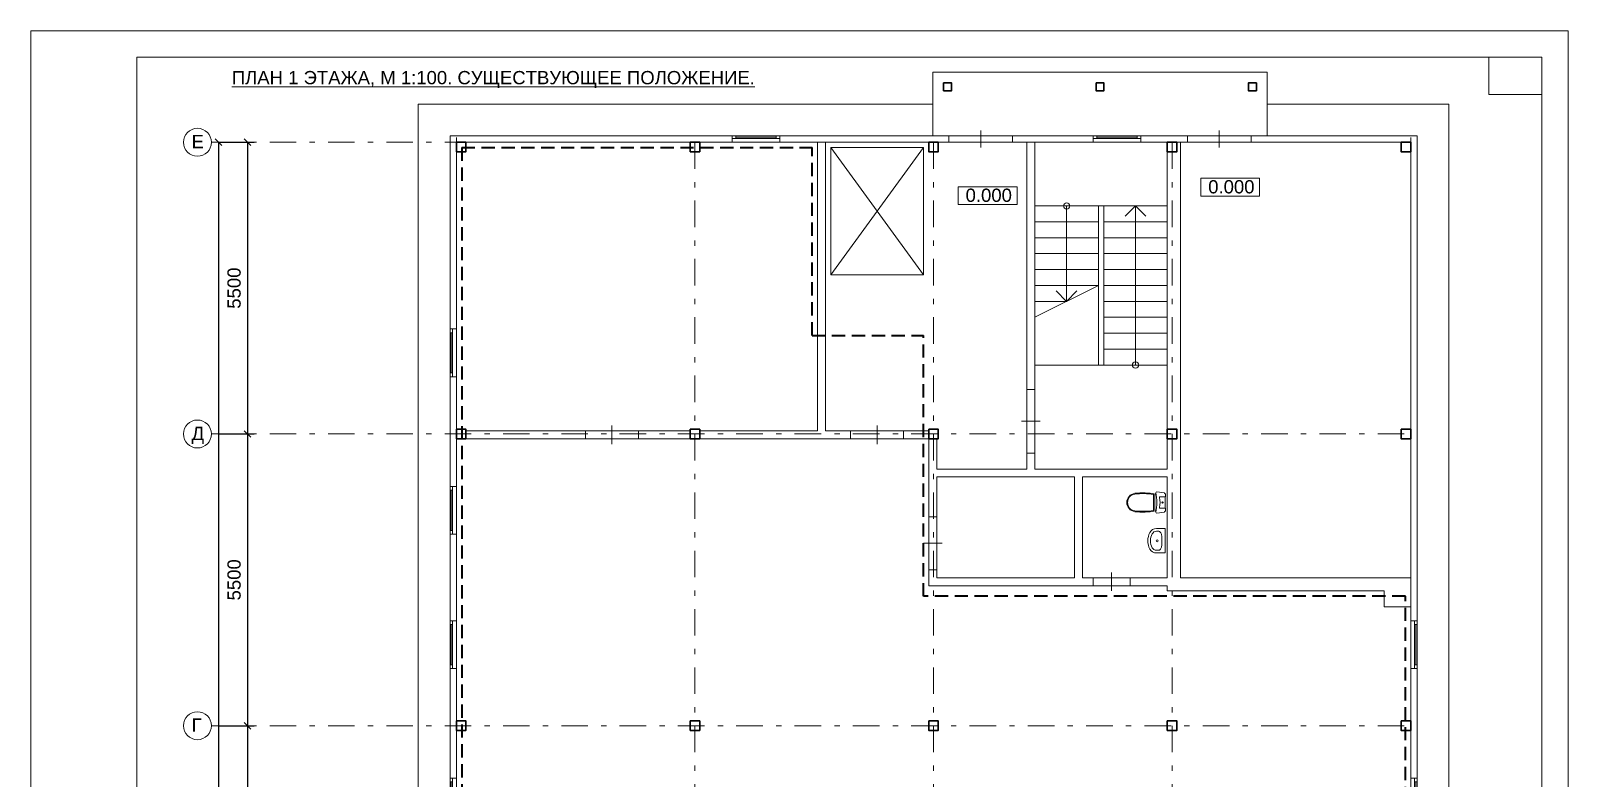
# Model space of a CAD drawing. Header units: metres. Extents: x 34 to 166, y -166 to -111.
# Drawn here: x 33.87 to 62.87, y -134.09 to -119.99 of the extents above; entities that cross this region are included whole.
import ezdxf
from ezdxf.enums import TextEntityAlignment as Align

# ---------------------------------------------------------------- set-up
doc = ezdxf.new("R2010")
doc.units = ezdxf.units.M
doc.header["$MEASUREMENT"] = 0
doc.linetypes.add('( Dashdot )', pattern=[1.001, 0.5, -0.25, 0.001, -0.25])
doc.linetypes.add('( Hidden )', pattern=[0.375, 0.25, -0.125])
doc.styles.get("Standard").update_dxf_attribs({"font": 'times.ttf'})
doc.styles.add('Style-Arial', font='arial.ttf')
doc.dimstyles.get("Standard").update_dxf_attribs({"dimtxt": 0.18, "dimasz": 0.18, "dimexe": 0.18, "dimexo": 0.0625, "dimgap": 0.09, "dimtad": 0, "dimtih": 1, "dimtoh": 1, "dimdec": 4, "dimzin": 0, "dimdsep": 46, "dimtxsty": 'Standard', "dimcen": 0.09, "dimadec": 0, "dimazin": 0, "dimtfac": 1, "dimtdec": 4, "dimtofl": 0, "dimtmove": 0, "dimatfit": 3, "dimfxl": 1, "dimtolj": 1, "dimtzin": 0, "dimarcsym": 0})

# ---------------------------------------------------------------- blocks, each defined once
blk = doc.blocks.new('*U9')
at = {"color": 7, "linetype": 'Continuous', "lineweight": 13, "flags": 128}
for points in [[(0.025, 0.45), (0.025, 0.38), (-0.025, 0.38), (-0.025, 0.45), (0.025, 0.45)], [(0.025, -0.38), (0.025, -0.45), (-0.025, -0.45), (-0.025, -0.38), (0.025, -0.38)]]:
    blk.add_lwpolyline(points, close=True, dxfattribs=at)
at = {"color": 7, "linetype": 'Continuous', "lineweight": 0, "flags": 128}
blk.add_lwpolyline([(0, -0.38), (0, 0.38), (-0.025, 0.38), (-0.025, -0.38), (0, -0.38)], close=True, dxfattribs=at)
blk = doc.blocks.new('*U216')
at = {"color": 7, "linetype": 'Continuous', "lineweight": 13}
for p, q in [((-12.487, 20.002), (14.013, 20.002)), ((-12.487, 20.002), (-12.487, -19.998)), ((13.013, 20.002), (13.013, 19.302)), ((14.013, 20.002), (14.013, -19.998)), ((13.013, 19.302), (14.013, 19.302))]:
    blk.add_line(p, q, dxfattribs=at)
at = {"color": 7, "linetype": 'Continuous', "lineweight": 0, "flags": 128}
blk.add_lwpolyline([(14.513, 20.502), (-14.487, 20.502), (-14.487, -20.498), (14.513, -20.498), (14.513, 20.502)], close=True, dxfattribs=at)
blk = doc.blocks.new('SINK10')
at = {"color": 252, "linetype": 'Continuous', "lineweight": 13}
for p, q in [((-23, 0), (-23, -16.8)), ((23, 0), (-23, 0)), ((23, 0), (23, -16.8)), ((-17.9, -12.3), (-18, -13.4)), ((-18, -13.4), (-18, -16.8)), ((-17.5, -11.2), (-17.9, -12.3)), ((-16.8, -10.1), (-17.5, -11.2)), ((-15.9, -9.2), (-16.8, -10.1)), ((-14.8, -8.3), (-15.9, -9.2)), ((-13.6, -7.7), (-14.8, -8.3)), ((-12.2, -7.2), (-13.6, -7.7)), ((-10.7, -6.9), (-12.2, -7.2)), ((-9.1, -6.8), (-10.7, -6.9)), ((-9.1, -6.8), (-9.1, -6.8)), ((9.1, -6.8), (-9.1, -6.8)), ((9.1, -6.8), (9.1, -6.8)), ((10.7, -6.9), (9.1, -6.8)), ((12.2, -7.2), (10.7, -6.9)), ((13.6, -7.7), (12.2, -7.2)), ((14.8, -8.3), (13.6, -7.7)), ((15.9, -9.2), (14.8, -8.3)), ((16.8, -10.1), (15.9, -9.2)), ((17.5, -11.2), (16.8, -10.1)), ((17.9, -12.3), (17.5, -11.2)), ((18, -13.4), (17.9, -12.3)), ((18, -13.4), (18, -16.8))]:
    blk.add_line(p, q, dxfattribs=at)
for centre, radius, start, end in [((-9.1, -16.8), 13.9, 180, 241.5254), ((-9.1, -16.8), 8.89, 180, 241.5254), ((0, 0), 28, 241.5254, 298.4746), ((0, -15.2), 1.75, 0, 360), ((9.1, -16.8), 8.89, 298.4746, 360), ((9.1, -16.8), 13.9, 298.4746, 360), ((0, 0), 33, 241.5254, 298.4746)]:
    blk.add_arc(centre, radius, start, end, dxfattribs=at)
blk = doc.blocks.new('ун2')
at = {"color": 252, "linetype": 'Continuous', "lineweight": 13}
for p, q in [((-0.131, -0.114), (-0.131, 0.006)), ((0.131, -0.114), (0.131, 0.006)), ((-0.25, -0.194), (-0.229, -0.012)), ((0, -0.266), (-0.184, -0.266)), ((0, -0.235), (-0.168, -0.235)), ((0, -0.235), (0.168, -0.235)), ((0, -0.266), (0.184, -0.266)), ((0.25, -0.194), (0.229, -0.012))]:
    blk.add_line(p, q, dxfattribs=at)
at = {"color": 252, "linetype": 'Continuous', "lineweight": 13, "extrusion": (0, 0, -1)}
blk.add_circle((0, -0.058), 0.0157, dxfattribs=at)
at = {"color": 252, "linetype": 'Continuous', "lineweight": 13}
for centre, radius, start, end in [((-0.225, 0.014), 0.0259, 262.0147, 1.5137), ((0, 1.373), 1.373, 261.6431, 278.3569), ((0.225, 0.014), 0.0258, 178.1572, 278.1058), ((-0.226, -0.192), 0.0242, 185.3126, 270.5398), ((0, -1.267), 1.076, 77.8721, 102.1279), ((1.292, -0.524), 1.518, 168.8327, 186.9654), ((-0.169, -0.152), 0.0829, 229.7034, 270.7895), ((1.29, -0.524), 1.497, 170.087, 187.0749), ((-0.115, -0.115), 0.0166, 175.2998, 270.088), ((0, -0.594), 0.477, 76.0614, 103.9386), ((0.115, -0.115), 0.0166, 269.912, 4.7002), ((0.169, -0.152), 0.0829, 269.2105, 310.2966), ((-1.29, -0.524), 1.497, 352.9251, 9.913), ((-1.292, -0.524), 1.518, 353.0346, 11.1673), ((0.226, -0.192), 0.0242, 269.4602, 354.6874), ((0, -0.679), 0.217, 187.7539, 269.9084), ((0, -0.679), 0.198, 188.5249, 269.9084), ((0, -0.679), 0.198, 270.0916, 351.4751), ((0, -0.679), 0.217, 270.0916, 352.2461)]:
    blk.add_arc(centre, radius, start, end, dxfattribs=at)
blk = doc.blocks.new('_Oblique')
at = {"color": 0, "linetype": 'ByBlock', "lineweight": -2}
blk.add_line((0.5, 0.5), (-0.5, -0.5), dxfattribs=at)
blk = doc.blocks.new('*D222')
at = {"color": 0, "linetype": 'Continuous', "lineweight": -2, "transparency": 16777216}
for p, q in [((37.4, -122.096), (37.535, -122.096)), ((37.41, -122.096), (37.41, -149.596)), ((37.4, -149.596), (37.535, -149.596))]:
    blk.add_line(p, q, dxfattribs=at)
at = {"layer": 'Defpoints', "color": 0, "linetype": 'Continuous', "lineweight": 30, "transparency": 16777216}
for p in [(37.275, -122.096), (37.275, -149.596), (37.41, -149.596)]:
    blk.add_point(p, dxfattribs=at)
at = {"color": 0, "linetype": 'Continuous', "lineweight": -2, "transparency": 16777216, "xscale": 0.125, "yscale": 0.125, "zscale": 0.125}
for p, rotation in [((37.41, -122.096), 90), ((37.41, -149.596), 270)]:
    blk.add_blockref('_Oblique', p, dxfattribs=dict(at, rotation=rotation))
at = {"color": 0, "linetype": 'Continuous', "lineweight": 0, "transparency": 16777216, "insert": (37.157, -135.846), "char_height": 0.25, "attachment_point": 5, "rotation": 90, "style": 'Style-Arial'}
blk.add_mtext('\\A1;27500', dxfattribs=at)
blk = doc.blocks.new('*D227')
at = {"color": 0, "linetype": 'Continuous', "lineweight": -2, "transparency": 16777216}
for p, q in [((37.4, -122.096), (38.08, -122.096)), ((37.955, -122.096), (37.955, -127.596)), ((37.4, -127.596), (38.08, -127.596))]:
    blk.add_line(p, q, dxfattribs=at)
at = {"layer": 'Defpoints', "color": 0, "linetype": 'Continuous', "lineweight": 30, "transparency": 16777216}
for p in [(37.275, -122.096), (37.275, -127.596), (37.955, -127.596)]:
    blk.add_point(p, dxfattribs=at)
at = {"color": 0, "linetype": 'Continuous', "lineweight": -2, "transparency": 16777216, "xscale": 0.125, "yscale": 0.125, "zscale": 0.125}
for p, rotation in [((37.955, -122.096), 90), ((37.955, -127.596), 270)]:
    blk.add_blockref('_Oblique', p, dxfattribs=dict(at, rotation=rotation))
at = {"color": 0, "linetype": 'Continuous', "lineweight": 0, "transparency": 16777216, "insert": (37.703, -124.846), "char_height": 0.25, "attachment_point": 5, "rotation": 90, "style": 'Style-Arial'}
blk.add_mtext('\\A1;5500', dxfattribs=at)
blk = doc.blocks.new('*D223')
at = {"color": 0, "linetype": 'Continuous', "lineweight": -2, "transparency": 16777216}
for p, q in [((37.4, -127.596), (38.08, -127.596)), ((37.955, -127.596), (37.955, -133.096)), ((37.4, -133.096), (38.08, -133.096))]:
    blk.add_line(p, q, dxfattribs=at)
at = {"layer": 'Defpoints', "color": 0, "linetype": 'Continuous', "lineweight": 30, "transparency": 16777216}
for p in [(37.275, -127.596), (37.275, -133.096), (37.955, -133.096)]:
    blk.add_point(p, dxfattribs=at)
at = {"color": 0, "linetype": 'Continuous', "lineweight": -2, "transparency": 16777216, "xscale": 0.125, "yscale": 0.125, "zscale": 0.125}
for p, rotation in [((37.955, -127.596), 90), ((37.955, -133.096), 270)]:
    blk.add_blockref('_Oblique', p, dxfattribs=dict(at, rotation=rotation))
at = {"color": 0, "linetype": 'Continuous', "lineweight": 0, "transparency": 16777216, "insert": (37.703, -130.346), "char_height": 0.25, "attachment_point": 5, "rotation": 90, "style": 'Style-Arial'}
blk.add_mtext('\\A1;5500', dxfattribs=at)
blk = doc.blocks.new('*D224')
at = {"color": 0, "linetype": 'Continuous', "lineweight": -2, "transparency": 16777216}
for p, q in [((37.4, -133.096), (38.08, -133.096)), ((37.955, -133.096), (37.955, -138.596)), ((37.4, -138.596), (38.08, -138.596))]:
    blk.add_line(p, q, dxfattribs=at)
at = {"layer": 'Defpoints', "color": 0, "linetype": 'Continuous', "lineweight": 30, "transparency": 16777216}
for p in [(37.275, -133.096), (37.275, -138.596), (37.955, -138.596)]:
    blk.add_point(p, dxfattribs=at)
at = {"color": 0, "linetype": 'Continuous', "lineweight": -2, "transparency": 16777216, "xscale": 0.125, "yscale": 0.125, "zscale": 0.125}
for p, rotation in [((37.955, -133.096), 90), ((37.955, -138.596), 270)]:
    blk.add_blockref('_Oblique', p, dxfattribs=dict(at, rotation=rotation))
at = {"color": 0, "linetype": 'Continuous', "lineweight": 0, "transparency": 16777216, "insert": (37.703, -135.846), "char_height": 0.25, "attachment_point": 5, "rotation": 90, "style": 'Style-Arial'}
blk.add_mtext('\\A1;5500', dxfattribs=at)

msp = doc.modelspace()

# ---------------------------------------------------------------- linework, layer by layer
at = {"color": 7, "linetype": 'Continuous', "lineweight": 0}
for p, q in [((41.17467217, -121.37613779), (50.88467217, -121.37613779)), ((41.17467217, -121.37613779), (41.17467217, -136.78613779)), ((57.18467217, -121.37613779), (60.61467217, -121.37613779)), ((60.61467217, -150.31613779), (60.61467217, -121.37613779)), ((51.78467217, -121.87613779), (51.78467217, -122.19613779)), ((56.28467217, -121.87613779), (56.28467217, -122.19613779)), ((48.95467217, -122.19613779), (50.70467217, -124.59613779)), ((48.95467217, -124.59613779), (50.70467217, -122.19613779)), ((53.40467217, -123.29613779), (53.40467217, -125.09613779)), ((54.50856502, -123.49224494), (54.70467217, -123.29613779)), ((54.70467217, -126.29613779), (54.70467217, -123.29613779)), ((54.90077932, -123.49224494), (54.70467217, -123.29613779)), ((52.80467217, -123.59613779), (54.00467217, -123.59613779)), ((54.10467217, -123.59613779), (55.30467217, -123.59613779)), ((52.80467217, -123.89613779), (54.00467217, -123.89613779)), ((54.10467217, -123.89613779), (55.30467217, -123.89613779)), ((52.80467217, -124.19613779), (54.00467217, -124.19613779)), ((54.10467217, -124.19613779), (55.30467217, -124.19613779)), ((52.80467217, -124.49613779), (54.00467217, -124.49613779)), ((54.10467217, -124.49613779), (55.30467217, -124.49613779)), ((52.80467217, -124.79613779), (54.00467217, -124.79613779)), ((52.80467217, -125.39613779), (54.00467217, -124.79613779)), ((53.20856502, -124.90003063), (53.40467217, -125.09613779)), ((53.60077932, -124.90003063), (53.40467217, -125.09613779)), ((54.10467217, -124.79613779), (55.30467217, -124.79613779)), ((52.80467217, -125.09613779), (53.40467217, -125.09613779)), ((54.10467217, -125.09613779), (55.30467217, -125.09613779)), ((54.10467217, -125.39613779), (55.30467217, -125.39613779)), ((54.10467217, -125.69613779), (55.30467217, -125.69613779)), ((54.10467217, -125.99613779), (55.30467217, -125.99613779)), ((44.82967217, -127.43613779), (44.82967217, -127.78613779)), ((49.82967217, -127.43613779), (49.82967217, -127.78613779)), ((52.55467217, -127.35613779), (52.90467217, -127.35613779)), ((50.70467217, -129.65613779), (51.05467217, -129.65613779)), ((54.25467217, -130.20613779), (54.25467217, -130.55613779))]:
    msp.add_line(p, q, dxfattribs=at)
at = {"color": 7, "linetype": 'Continuous', "lineweight": 13}
for p, q in [((41.77467217, -121.97613779), (47.09467217, -121.97613779)), ((41.77467217, -121.97613779), (41.77467217, -125.61613779)), ((47.09467217, -122.09613779), (47.09467217, -121.97613779)), ((47.99467217, -122.09613779), (47.99467217, -121.97613779)), ((47.99467217, -121.97613779), (51.18467217, -121.97613779)), ((51.18467217, -122.09613779), (51.18467217, -121.97613779)), ((52.38467217, -122.09613779), (52.38467217, -121.97613779)), ((52.38467217, -121.97613779), (53.90467217, -121.97613779)), ((53.90467217, -122.09613779), (53.90467217, -121.97613779)), ((54.80467217, -122.09613779), (54.80467217, -121.97613779)), ((54.80467217, -121.97613779), (55.68467217, -121.97613779)), ((55.68467217, -122.09613779), (55.68467217, -121.97613779)), ((56.88467217, -122.09613779), (56.88467217, -121.97613779)), ((56.88467217, -121.97613779), (60.01467217, -121.97613779)), ((60.01467217, -131.11613779), (60.01467217, -121.97613779)), ((41.89467217, -122.09613779), (47.09467217, -122.09613779)), ((41.89467217, -122.09613779), (41.89467217, -125.61613779)), ((47.99467217, -122.09613779), (51.18467217, -122.09613779)), ((48.70467217, -127.53613779), (48.70467217, -122.09613779)), ((48.85467217, -127.53613779), (48.85467217, -122.09613779)), ((52.38467217, -122.09613779), (53.90467217, -122.09613779)), ((52.65467217, -126.75613779), (52.65467217, -122.09613779)), ((52.80467217, -126.75613779), (52.80467217, -122.09613779)), ((54.80467217, -122.09613779), (55.68467217, -122.09613779)), ((55.30467217, -127.50613779), (55.30467217, -122.27613779)), ((55.55467217, -122.09613779), (55.55467217, -130.30613779)), ((56.88467217, -122.09613779), (59.89467217, -122.09613779)), ((59.89467217, -131.11613779), (59.89467217, -122.09613779)), ((52.80467217, -123.29613779), (55.30467217, -123.29613779)), ((54.00467217, -126.29613779), (54.00467217, -123.29613779)), ((54.10467217, -126.29613779), (54.10467217, -123.29613779)), ((41.89467217, -125.61613779), (41.77467217, -125.61613779)), ((52.80467217, -126.29613779), (55.30467217, -126.29613779)), ((41.89467217, -126.51613779), (41.77467217, -126.51613779)), ((41.77467217, -126.51613779), (41.77467217, -128.58613779)), ((41.89467217, -126.51613779), (41.89467217, -128.58613779)), ((52.80467217, -126.75613779), (52.65467217, -126.75613779)), ((42.07467217, -127.53613779), (44.32967217, -127.53613779)), ((44.32967217, -127.53613779), (44.32967217, -127.68613779)), ((45.32967217, -127.53613779), (45.32967217, -127.68613779)), ((45.32967217, -127.53613779), (46.30467217, -127.53613779)), ((46.48467217, -127.53613779), (48.70467217, -127.53613779)), ((48.85467217, -127.53613779), (49.32967217, -127.53613779)), ((49.32967217, -127.53613779), (49.32967217, -127.68613779)), ((50.32967217, -127.53613779), (50.32967217, -127.68613779)), ((50.32967217, -127.53613779), (50.80467217, -127.53613779)), ((42.07467217, -127.68613779), (44.32967217, -127.68613779)), ((45.32967217, -127.68613779), (46.30467217, -127.68613779)), ((46.48467217, -127.68613779), (49.32967217, -127.68613779)), ((50.32967217, -127.68613779), (50.80467217, -127.68613779)), ((50.80467217, -129.15613779), (50.80467217, -127.68613779)), ((50.95467217, -128.25613779), (50.95467217, -127.68613779)), ((55.30467217, -127.68613779), (55.30467217, -128.25613779)), ((52.65467217, -128.25613779), (52.65467217, -127.95613779)), ((52.80467217, -127.95613779), (52.65467217, -127.95613779)), ((52.80467217, -128.25613779), (52.80467217, -127.95613779)), ((52.65467217, -128.25613779), (50.95467217, -128.25613779)), ((53.55467217, -128.40613779), (50.95467217, -128.40613779)), ((50.95467217, -129.15613779), (50.95467217, -128.40613779)), ((55.30467217, -128.25613779), (52.80467217, -128.25613779)), ((53.55467217, -130.30613779), (53.55467217, -128.40613779)), ((53.70467217, -130.30613779), (53.70467217, -128.40613779)), ((55.30467217, -128.40613779), (53.70467217, -128.40613779)), ((55.30467217, -128.40613779), (55.30467217, -130.30613779)), ((41.89467217, -128.58613779), (41.77467217, -128.58613779)), ((50.95467217, -129.15613779), (50.80467217, -129.15613779)), ((41.89467217, -129.48613779), (41.77467217, -129.48613779)), ((41.77467217, -131.11613779), (41.77467217, -129.48613779)), ((41.89467217, -131.11613779), (41.89467217, -129.48613779)), ((50.80467217, -130.45613779), (50.80467217, -130.15613779)), ((50.95467217, -130.15613779), (50.80467217, -130.15613779)), ((50.95467217, -130.30613779), (50.95467217, -130.15613779)), ((53.90467217, -130.45613779), (50.80467217, -130.45613779)), ((53.55467217, -130.30613779), (50.95467217, -130.30613779)), ((53.90467217, -130.30613779), (53.70467217, -130.30613779)), ((53.90467217, -130.45613779), (53.90467217, -130.30613779)), ((54.60467217, -130.45613779), (54.60467217, -130.30613779)), ((55.30467217, -130.30613779), (54.60467217, -130.30613779)), ((55.30467217, -130.45613779), (54.60467217, -130.45613779)), ((55.30467217, -130.45613779), (55.30467217, -130.55613779)), ((59.89467217, -130.30613779), (55.55467217, -130.30613779)), ((59.39467217, -130.55613779), (55.30467217, -130.55613779)), ((59.39467217, -130.85613779), (59.39467217, -130.55613779)), ((59.89467217, -130.85613779), (59.39467217, -130.85613779)), ((41.89467217, -131.11613779), (41.77467217, -131.11613779)), ((59.89467217, -131.11613779), (60.01467217, -131.11613779)), ((41.89467217, -132.01613779), (41.77467217, -132.01613779)), ((41.77467217, -132.01613779), (41.77467217, -134.08613779)), ((41.89467217, -132.01613779), (41.89467217, -134.08613779)), ((59.89467217, -134.08613779), (59.89467217, -132.01613779)), ((59.89467217, -132.01613779), (60.01467217, -132.01613779)), ((60.01467217, -134.08613779), (60.01467217, -132.01613779)), ((41.89467217, -134.08613779), (41.77467217, -134.08613779)), ((59.89467217, -134.08613779), (60.01467217, -134.08613779))]:
    msp.add_line(p, q, dxfattribs=at)
at = {"color": 1, "linetype": '( Dashdot )', "lineweight": 0}
for p, q in [((41.89467217, -122.00613779), (41.89467217, -154.21613779)), ((59.89467217, -122.00613779), (59.89467217, -154.21613779)), ((37.27467217, -122.09613779), (59.89467217, -122.09613779)), ((46.39467217, -122.09613779), (46.39467217, -154.21613779)), ((50.89467217, -122.09613779), (50.89467217, -154.21613779)), ((55.39467217, -122.09613779), (55.39467217, -154.21613779)), ((37.27467217, -127.59613779), (59.89467217, -127.59613779)), ((37.27467217, -133.09613779), (59.89467217, -133.09613779))]:
    msp.add_line(p, q, dxfattribs=at)
at = {"color": 30, "linetype": '( Hidden )', "lineweight": 40}
for p, q in [((41.99467217, -122.19613779), (41.99467217, -141.78613779)), ((41.99467217, -122.19613779), (48.60467217, -122.19613779)), ((48.60467217, -125.73613779), (48.60467217, -122.19613779)), ((48.60467217, -125.73613779), (50.70467217, -125.73613779)), ((50.70467217, -130.65613779), (50.70467217, -125.73613779)), ((59.79467217, -130.65613779), (50.70467217, -130.65613779)), ((59.79467217, -149.49613779), (59.79467217, -130.65613779))]:
    msp.add_line(p, q, dxfattribs=at)
at = {"color": 7, "linetype": 'Continuous', "lineweight": 13, "flags": 128}
msp.add_lwpolyline([(50.88467217, -121.97613779), (50.88467217, -120.77613779), (57.18467217, -120.77613779), (57.18467217, -121.97613779)], dxfattribs=at)
at = {"color": 7, "linetype": 'Continuous', "lineweight": 30, "flags": 128}
for points in [[(51.08467217, -120.97613779), (51.23467217, -120.97613779), (51.23467217, -121.12613779), (51.08467217, -121.12613779), (51.08467217, -120.97613779)], [(53.95967217, -120.97613779), (54.10967217, -120.97613779), (54.10967217, -121.12613779), (53.95967217, -121.12613779), (53.95967217, -120.97613779)], [(56.98467217, -120.97613779), (56.83467217, -120.97613779), (56.83467217, -121.12613779), (56.98467217, -121.12613779), (56.98467217, -120.97613779)]]:
    msp.add_lwpolyline(points, close=True, dxfattribs=at)
at = {"color": 7, "linetype": 'Continuous', "lineweight": 0, "flags": 128}
for points in [[(47.09467217, -122.09613779), (47.09467217, -121.97613779), (47.99467217, -121.97613779), (47.99467217, -122.09613779), (47.09467217, -122.09613779)], [(51.18467217, -121.97613779), (52.38467217, -121.97613779), (52.38467217, -122.09613779), (51.18467217, -122.09613779), (51.18467217, -121.97613779)], [(53.90467217, -122.09613779), (53.90467217, -121.97613779), (54.80467217, -121.97613779), (54.80467217, -122.09613779), (53.90467217, -122.09613779)], [(55.68467217, -121.97613779), (56.88467217, -121.97613779), (56.88467217, -122.09613779), (55.68467217, -122.09613779), (55.68467217, -121.97613779)], [(41.89467217, -125.61613779), (41.77467217, -125.61613779), (41.77467217, -126.51613779), (41.89467217, -126.51613779), (41.89467217, -125.61613779)], [(52.65467217, -126.75613779), (52.65467217, -127.95613779), (52.80467217, -127.95613779), (52.80467217, -126.75613779), (52.65467217, -126.75613779)], [(44.32967217, -127.53613779), (45.32967217, -127.53613779), (45.32967217, -127.68613779), (44.32967217, -127.68613779), (44.32967217, -127.53613779)], [(49.32967217, -127.53613779), (50.32967217, -127.53613779), (50.32967217, -127.68613779), (49.32967217, -127.68613779), (49.32967217, -127.53613779)], [(41.89467217, -128.58613779), (41.77467217, -128.58613779), (41.77467217, -129.48613779), (41.89467217, -129.48613779), (41.89467217, -128.58613779)], [(50.80467217, -129.15613779), (50.80467217, -130.15613779), (50.95467217, -130.15613779), (50.95467217, -129.15613779), (50.80467217, -129.15613779)], [(53.90467217, -130.30613779), (54.60467217, -130.30613779), (54.60467217, -130.45613779), (53.90467217, -130.45613779), (53.90467217, -130.30613779)], [(41.89467217, -131.11613779), (41.77467217, -131.11613779), (41.77467217, -132.01613779), (41.89467217, -132.01613779), (41.89467217, -131.11613779)], [(59.89467217, -131.11613779), (60.01467217, -131.11613779), (60.01467217, -132.01613779), (59.89467217, -132.01613779), (59.89467217, -131.11613779)], [(41.89467217, -134.08613779), (41.77467217, -134.08613779), (41.77467217, -134.98613779), (41.89467217, -134.98613779), (41.89467217, -134.08613779)], [(59.89467217, -134.08613779), (60.01467217, -134.08613779), (60.01467217, -134.98613779), (59.89467217, -134.98613779), (59.89467217, -134.08613779)]]:
    msp.add_lwpolyline(points, close=True, dxfattribs=at)
at = {"lineweight": 30, "flags": 128}
for points in [[(41.89467217, -122.09613779), (42.07467217, -122.09613779), (42.07467217, -122.27613779), (41.89467217, -122.27613779), (41.89467217, -122.09613779)], [(46.30467217, -122.09613779), (46.48467217, -122.09613779), (46.48467217, -122.27613779), (46.30467217, -122.27613779), (46.30467217, -122.09613779)], [(50.80467217, -122.09613779), (50.98467217, -122.09613779), (50.98467217, -122.27613779), (50.80467217, -122.27613779), (50.80467217, -122.09613779)], [(55.30467217, -122.09613779), (55.48467217, -122.09613779), (55.48467217, -122.27613779), (55.30467217, -122.27613779), (55.30467217, -122.09613779)], [(59.71467217, -122.09613779), (59.89467217, -122.09613779), (59.89467217, -122.27613779), (59.71467217, -122.27613779), (59.71467217, -122.09613779)], [(41.89467217, -127.50613779), (42.07467217, -127.50613779), (42.07467217, -127.68613779), (41.89467217, -127.68613779), (41.89467217, -127.50613779)], [(46.30467217, -127.50613779), (46.48467217, -127.50613779), (46.48467217, -127.68613779), (46.30467217, -127.68613779), (46.30467217, -127.50613779)], [(50.80467217, -127.50613779), (50.98467217, -127.50613779), (50.98467217, -127.68613779), (50.80467217, -127.68613779), (50.80467217, -127.50613779)], [(55.30467217, -127.50613779), (55.48467217, -127.50613779), (55.48467217, -127.68613779), (55.30467217, -127.68613779), (55.30467217, -127.50613779)], [(59.71467217, -127.50613779), (59.89467217, -127.50613779), (59.89467217, -127.68613779), (59.71467217, -127.68613779), (59.71467217, -127.50613779)], [(41.89467217, -133.00613779), (42.07467217, -133.00613779), (42.07467217, -133.18613779), (41.89467217, -133.18613779), (41.89467217, -133.00613779)], [(46.30467217, -133.00613779), (46.48467217, -133.00613779), (46.48467217, -133.18613779), (46.30467217, -133.18613779), (46.30467217, -133.00613779)], [(50.80467217, -133.00613779), (50.98467217, -133.00613779), (50.98467217, -133.18613779), (50.80467217, -133.18613779), (50.80467217, -133.00613779)], [(55.30467217, -133.00613779), (55.48467217, -133.00613779), (55.48467217, -133.18613779), (55.30467217, -133.18613779), (55.30467217, -133.00613779)], [(59.71467217, -133.00613779), (59.89467217, -133.00613779), (59.89467217, -133.18613779), (59.71467217, -133.18613779), (59.71467217, -133.00613779)]]:
    msp.add_lwpolyline(points, close=True, dxfattribs=at)
at = {"color": 7, "linetype": 'Continuous', "lineweight": 13, "flags": 128}
for points in [[(48.95467217, -122.19613779), (48.95467217, -124.59613779), (50.70467217, -124.59613779), (50.70467217, -122.19613779), (48.95467217, -122.19613779)], [(51.35932255, -122.93350957), (52.46997675, -122.93350957), (52.46997675, -123.26912015), (51.35932255, -123.26912015), (51.35932255, -122.93350957)], [(55.93525179, -122.77373239), (57.04590599, -122.77373239), (57.04590599, -123.10934297), (55.93525179, -123.10934297), (55.93525179, -122.77373239)]]:
    msp.add_lwpolyline(points, close=True, dxfattribs=at)
at = {"color": 7, "linetype": 'Continuous', "lineweight": 13}
for centre in [(37.01131673, -122.09613779), (37.01131673, -127.59613779), (37.01131673, -133.09613779)]:
    msp.add_circle(centre, 0.26335544, dxfattribs=at)
at = {"color": 7, "linetype": 'Continuous', "lineweight": 0}
for centre in [(53.40467217, -123.29613779), (54.70467217, -126.29613779)]:
    msp.add_circle(centre, 0.05969578, dxfattribs=at)

# ---------------------------------------------------------------- block references
at = {"color": 7, "linetype": 'Continuous', "lineweight": 13}
for name, p in [('*U216', (48.35389708, -140.49590205)), ('*U9', (59.98970899, -131.56609694)), ('*U9', (59.98970899, -134.53609694))]:
    msp.add_blockref(name, p, dxfattribs=at)
for p, rotation in [((47.54463132, -122.00110097), 89.99999999999999), ((54.35463132, -122.00110097), 90)]:
    msp.add_blockref('*U9', p, dxfattribs=dict(at, rotation=rotation))
at = {"color": 7, "linetype": 'Continuous', "lineweight": 13, "extrusion": (0, 0, -1)}
for p in [(-41.79963535, -126.06609694), (-41.79963535, -129.03609694), (-41.79963535, -131.56609694), (-41.79963535, -134.53609694)]:
    msp.add_blockref('*U9', p, dxfattribs=at)
at = {"color": 252, "linetype": 'Continuous', "lineweight": 13, "extrusion": (0, 0, -1), "xscale": 0.8056611058123734, "yscale": 0.8056611058123734, "zscale": 0.8056611058123734, "rotation": 89.99999999999997}
msp.add_blockref('ун2', (-55.26087866, -128.88742325), dxfattribs=at)
at = {"color": 252, "linetype": 'Continuous', "lineweight": 13, "xscale": 0.01, "yscale": 0.01, "zscale": 0.01, "rotation": 269.9999999999999}
msp.add_blockref('SINK10', (55.2664517, -129.6092841), dxfattribs=at)

# ---------------------------------------------------------------- texts
at = {"color": 7, "linetype": 'Continuous', "lineweight": 13, "style": 'Style-Arial'}
for s, p in [('%%uПЛАН 1 ЭТАЖА, М 1:100. СУЩЕСТВУЮЩЕЕ ПОЛОЖЕНИЕ.%%U', (37.65914519, -120.75233896)), ('0.000', (56.07544412, -122.8100465)), ('0.000', (51.49951488, -122.96982369))]:
    msp.add_text(s, height=0.25, dxfattribs=at).set_placement(p, align=Align.TOP_LEFT)
at = {"color": 7, "linetype": 'Continuous', "lineweight": 30, "style": 'Style-Arial'}
for s, p in [('Е', (36.90086131, -121.95942464)), ('Д', (36.90086131, -127.45942464)), ('Г', (36.90086131, -132.95942464))]:
    msp.add_text(s, height=0.25, dxfattribs=at).set_placement(p, align=Align.TOP_LEFT)

# ---------------------------------------------------------------- dimensions: what is measured, and where the dimension line sits
at = {"color": 5, "linetype": 'Continuous', "lineweight": 0}
for base, p1, p2, picture, middle in [((37.41001487, -149.59613779), (37.27467217, -122.09613779), (37.27467217, -149.59613779), '*D222', (37.15737162, -135.84613779)), ((37.95519394, -127.59613779), (37.27467217, -122.09613779), (37.27467217, -127.59613779), '*D227', (37.70255069, -124.84613779)), ((37.95519394, -133.09613779), (37.27467217, -127.59613779), (37.27467217, -133.09613779), '*D223', (37.70255069, -130.34613779)), ((37.95519394, -138.59613779), (37.27467217, -133.09613779), (37.27467217, -138.59613779), '*D224', (37.70255069, -135.84613779))]:
    dim = msp.add_linear_dim(base=base, p1=p1, p2=p2, angle=270, dimstyle='Standard', override={"dimtxt": 0.25, "dimasz": 0.125, "dimexe": 0.125, "dimexo": 0.125, "dimgap": 0.125, "dimtad": 1, "dimtih": 0, "dimtoh": 0, "dimlfac": 1000, "dimzin": 11, "dimtxsty": 'Style-Arial', "dimblk": 'Oblique', "dimfrac": 2, "dimtzin": 11}, dxfattribs=at)
    dim.commit()
    dim.dimension.update_dxf_attribs({"geometry": picture, "text_midpoint": middle})

doc.saveas('drawing.dxf')
